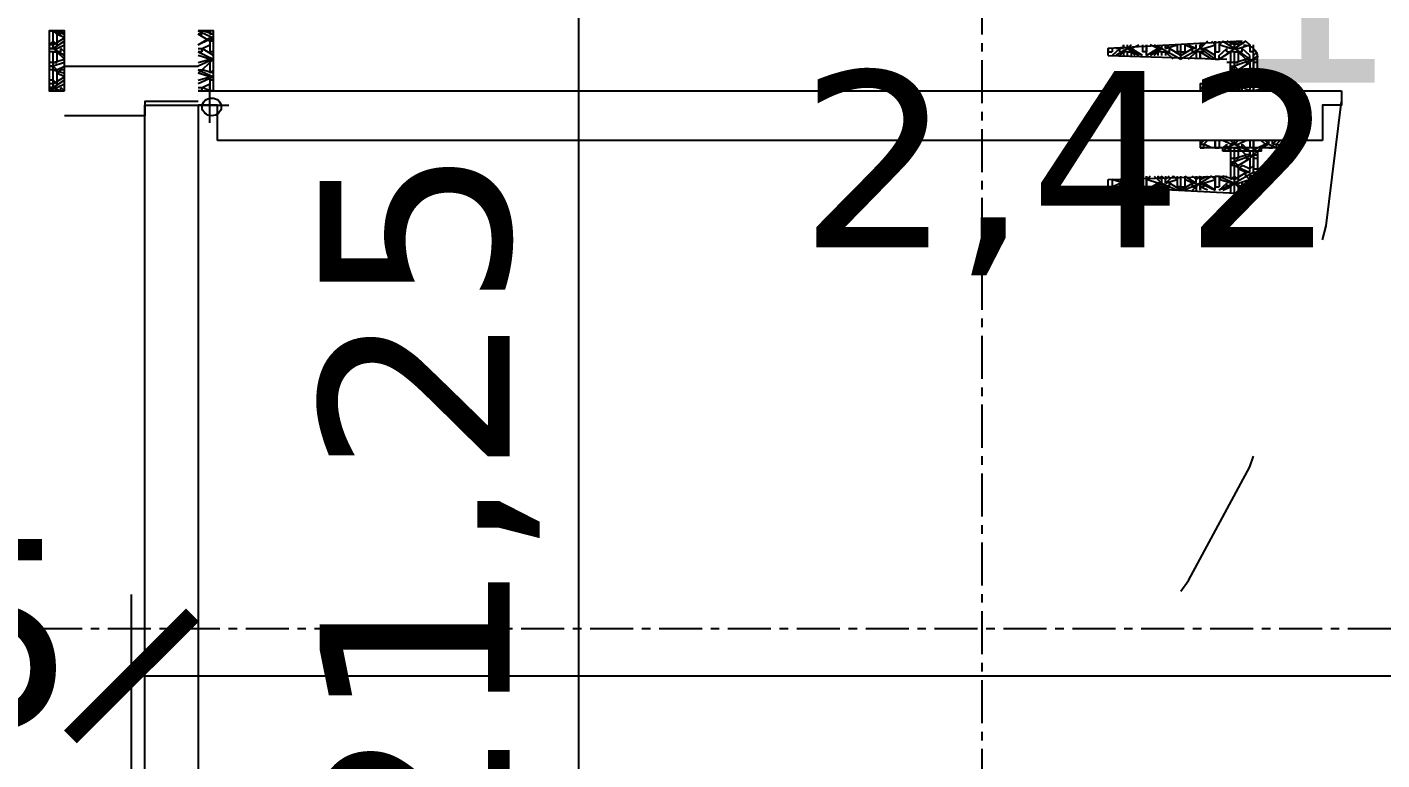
# Model space of a CAD drawing. Header units: centimetres. Extents: x -135 to 4099, y -1176 to 1044.
# Drawn here: x 436.6 to 536.5, y 58.8 to 112.9 of the extents above; entities that cross this region are included whole.
import ezdxf
from ezdxf.enums import TextEntityAlignment as Align

# ---------------------------------------------------------------- set-up
doc = ezdxf.new("R2010")
doc.units = ezdxf.units.CM
doc.linetypes.add('CENTER', pattern=[5.08, 3.175, -0.635, 0.635, -0.635])
for name, color, linetype in [('AKS', 4, 'CENTER'), ('DIS_DUVAR_100', 30, 'Continuous'), ('IC_KAPILAR', 7, 'Continuous'), ('ODA_ADLARI', 7, 'Continuous'), ('OLCULER', 7, 'Continuous'), ('OZEL_PANEL_OLCU_CM', 3, 'Continuous'), ('PENCERE', 10, 'Continuous')]:
    doc.layers.add(name, color=color, linetype=linetype)
doc.styles.add('PORTMAN', font='DejaVuSans.ttf')
doc.styles.get("Standard").update_dxf_attribs({"font": 'DejaVuSans.ttf'})
doc.dimstyles.new('PORTMAN', dxfattribs={"dimtxt": 14, "dimasz": 9, "dimexe": 6, "dimexo": 5, "dimgap": 4, "dimtad": 1, "dimtxsty": 'PORTMAN', "dimblk": 'ARCHTICK', "dimcen": 2.5, "dimazin": 3, "dimtfac": 0.5, "dimtmove": 2, "dimatfit": 3})

# ---------------------------------------------------------------- blocks, each defined once
blk = doc.blocks.new('kaynak-pencere-120180')
at = {"layer": 'PENCERE', "color": 0, "lineweight": 25}
blk.add_text('120/180', height=15.2174, dxfattribs=at).set_placement((53854.702, 6686.342))
blk = doc.blocks.new('BOM_P02_PENCERE_1200x1800')
at = {"layer": 'PENCERE'}
blk.add_blockref('kaynak-pencere-120180', (0, 0), dxfattribs=at)
blk = doc.blocks.new('BOM_D03_1255p0_DIS_P02')
at = {"layer": 'PENCERE', "rotation": 270}
blk.add_blockref('BOM_P02_PENCERE_1200x1800', (-6703.823, 53962.624), dxfattribs=at)
blk = doc.blocks.new('kaynak-dis-kapi')
at = {"color": 133, "linetype": 'Continuous', "lineweight": 25, "true_color": 0x6ec1dd}
for p, q in [((54378.488, 7078.503), (54378.488, 7162.803)), ((54374.541, 7161.393), (54374.541, 7079.913)), ((54373.977, 7158.574), (54374.259, 7158.01)), ((54373.977, 7158.574), (54373.977, 7152.371)), ((54374.541, 7158.574), (54373.977, 7158.574)), ((54378.488, 7158.574), (54378.77, 7158.01)), ((54373.977, 7158.01), (54373.977, 7158.01)), ((54373.977, 7158.01), (54374.259, 7158.01)), ((54373.977, 7157.446), (54373.977, 7157.728)), ((54373.977, 7157.728), (54373.977, 7157.728)), ((54373.977, 7157.446), (54373.977, 7157.446)), ((54374.259, 7157.446), (54373.977, 7156.882)), ((54373.977, 7157.446), (54373.977, 7157.446)), ((54373.977, 7157.446), (54373.977, 7157.446)), ((54374.259, 7158.01), (54374.541, 7158.292)), ((54374.541, 7158.01), (54374.259, 7157.728)), ((54374.259, 7157.728), (54374.259, 7158.01)), ((54374.259, 7157.728), (54374.541, 7157.728)), ((54374.259, 7157.446), (54374.541, 7157.446)), ((54374.259, 7157.446), (54374.259, 7157.164)), ((54374.259, 7157.446), (54374.541, 7157.446)), ((54378.488, 7158.01), (54378.488, 7157.728)), ((54378.488, 7158.01), (54378.77, 7158.01)), ((54378.77, 7157.446), (54378.488, 7157.728)), ((54378.488, 7157.728), (54378.488, 7157.728)), ((54378.77, 7157.446), (54378.488, 7156.882)), ((54378.77, 7157.446), (54378.488, 7157.446)), ((54378.488, 7157.164), (54378.488, 7157.446)), ((54378.488, 7157.446), (54378.488, 7157.446)), ((54378.77, 7158.01), (54379.052, 7158.292)), ((54378.77, 7157.728), (54378.77, 7158.01)), ((54379.052, 7157.728), (54378.77, 7157.728)), ((54378.77, 7157.728), (54379.052, 7157.728)), ((54378.77, 7157.446), (54378.77, 7157.164)), ((54378.77, 7157.446), (54379.052, 7157.446)), ((54371.439, 7156.6), (54371.439, 7156.319)), ((54371.439, 7156.6), (54371.439, 7156.319)), ((54373.695, 7156.6), (54371.439, 7156.6)), ((54372.003, 7156.319), (54371.721, 7156.6)), ((54372.003, 7156.319), (54372.003, 7156.6)), ((54372.285, 7156.319), (54372.285, 7156.6)), ((54373.131, 7156.6), (54373.131, 7156.319)), ((54373.131, 7156.6), (54373.131, 7156.319)), ((54373.413, 7156.319), (54373.413, 7156.6)), ((54373.413, 7156.319), (54373.413, 7156.6)), ((54373.695, 7156.882), (54373.695, 7156.882)), ((54373.695, 7156.319), (54373.977, 7156.6)), ((54373.977, 7157.164), (54373.977, 7157.164)), ((54373.977, 7157.164), (54374.259, 7157.164)), ((54373.977, 7156.6), (54374.259, 7157.164)), ((54374.259, 7157.164), (54374.541, 7156.882)), ((54378.488, 7157.164), (54378.77, 7157.164)), ((54378.488, 7156.319), (54378.77, 7157.164)), ((54378.77, 7157.164), (54379.052, 7156.882)), ((54379.334, 7156.882), (54379.052, 7156.882)), ((54379.052, 7156.882), (54379.052, 7156.319)), ((54379.334, 7156.6), (54379.052, 7156.319)), ((54379.334, 7156.882), (54379.334, 7154.063)), ((54379.616, 7156.319), (54379.334, 7156.6)), ((54379.334, 7156.6), (54381.307, 7156.6)), ((54379.616, 7156.319), (54379.616, 7156.6)), ((54379.898, 7156.319), (54379.898, 7156.6)), ((54380.743, 7156.6), (54380.743, 7156.319)), ((54380.743, 7156.6), (54380.743, 7156.319)), ((54381.025, 7156.319), (54381.025, 7156.6)), ((54381.025, 7156.319), (54381.025, 7156.6)), ((54381.307, 7156.319), (54381.589, 7156.6)), ((54370.312, 7155.755), (54370.875, 7155.191)), ((54370.312, 7155.473), (54370.875, 7145.605)), ((54370.594, 7156.319), (54371.721, 7156.319)), ((54370.594, 7156.037), (54370.594, 7156.037)), ((54370.594, 7156.037), (54371.157, 7155.473)), ((54370.875, 7156.319), (54370.875, 7156.319)), ((54370.875, 7156.319), (54370.875, 7156.037)), ((54371.721, 7156.037), (54370.875, 7156.037)), ((54370.875, 7155.473), (54370.875, 7155.191)), ((54370.875, 7155.473), (54371.157, 7155.473)), ((54371.721, 7156.319), (54371.157, 7156.319)), ((54371.157, 7155.191), (54371.439, 7156.037)), ((54371.721, 7155.755), (54371.439, 7156.037)), ((54371.439, 7154.909), (54372.003, 7155.755)), ((54371.721, 7156.319), (54371.721, 7156.319)), ((54371.721, 7156.319), (54371.721, 7156.037)), ((54371.721, 7155.755), (54372.003, 7155.755)), ((54372.003, 7156.319), (54372.285, 7156.319)), ((54372.567, 7154.909), (54372.003, 7156.037)), ((54372.003, 7156.037), (54372.003, 7155.755)), ((54372.003, 7156.037), (54372.285, 7156.037)), ((54372.003, 7155.755), (54372.285, 7155.191)), ((54372.567, 7156.319), (54372.285, 7156.319)), ((54372.567, 7156.319), (54372.285, 7156.037)), ((54373.131, 7156.319), (54372.285, 7156.319)), ((54373.131, 7156.037), (54372.285, 7156.037)), ((54372.285, 7156.037), (54372.567, 7155.473)), ((54372.567, 7155.473), (54372.285, 7155.191)), ((54372.567, 7155.191), (54373.131, 7156.037)), ((54372.567, 7155.473), (54372.567, 7155.473)), ((54373.413, 7156.319), (54373.131, 7156.319)), ((54373.413, 7156.319), (54373.131, 7156.037)), ((54373.131, 7155.755), (54373.131, 7156.037)), ((54373.131, 7155.755), (54373.413, 7155.755)), ((54373.131, 7154.909), (54373.413, 7155.755)), ((54373.413, 7156.319), (54373.695, 7156.319)), ((54373.695, 7156.037), (54373.413, 7156.037)), ((54373.413, 7156.037), (54373.413, 7155.755)), ((54373.413, 7156.037), (54373.695, 7156.037)), ((54373.413, 7155.755), (54373.695, 7155.473)), ((54373.695, 7156.319), (54373.977, 7156.319)), ((54373.695, 7156.319), (54373.695, 7156.319)), ((54373.977, 7155.473), (54373.695, 7156.037)), ((54373.695, 7156.037), (54373.695, 7156.037)), ((54373.695, 7155.473), (54373.977, 7155.191)), ((54373.977, 7156.319), (54374.541, 7156.319)), ((54373.977, 7156.319), (54373.977, 7156.319)), ((54373.977, 7156.319), (54373.977, 7156.037)), ((54373.977, 7156.319), (54373.977, 7156.319)), ((54374.541, 7156.319), (54373.977, 7156.319)), ((54373.977, 7156.037), (54373.977, 7156.037)), ((54373.977, 7156.037), (54373.977, 7156.037)), ((54374.541, 7156.037), (54373.977, 7156.037)), ((54373.977, 7155.473), (54373.977, 7155.191)), ((54373.977, 7155.473), (54374.259, 7155.473)), ((54374.259, 7155.191), (54374.541, 7155.755)), ((54378.488, 7156.319), (54379.052, 7156.319)), ((54378.488, 7156.319), (54378.488, 7156.319)), ((54378.488, 7156.319), (54378.488, 7156.037)), ((54379.052, 7156.319), (54378.488, 7156.319)), ((54379.052, 7156.037), (54378.488, 7156.037)), ((54378.488, 7156.037), (54378.77, 7155.473)), ((54378.488, 7155.473), (54378.488, 7155.191)), ((54378.488, 7155.473), (54378.77, 7155.473)), ((54379.052, 7156.319), (54379.334, 7156.319)), ((54379.334, 7156.319), (54379.052, 7156.319)), ((54379.334, 7156.037), (54379.052, 7156.037)), ((54379.334, 7156.319), (54379.334, 7156.319)), ((54379.334, 7156.319), (54379.334, 7156.319)), ((54379.334, 7156.319), (54379.334, 7156.037)), ((54379.334, 7156.319), (54379.334, 7156.319)), ((54379.334, 7156.037), (54379.334, 7156.037)), ((54379.334, 7155.755), (54379.616, 7155.755)), ((54379.334, 7155.191), (54379.616, 7155.755)), ((54379.616, 7156.319), (54379.898, 7156.319)), ((54380.179, 7154.909), (54379.616, 7156.037)), ((54379.616, 7156.037), (54379.616, 7155.755)), ((54379.616, 7156.037), (54379.898, 7156.037)), ((54379.616, 7155.755), (54379.898, 7155.191)), ((54380.179, 7156.319), (54379.898, 7156.319)), ((54380.179, 7156.319), (54379.898, 7156.037)), ((54380.743, 7156.319), (54379.898, 7156.319)), ((54380.743, 7156.037), (54379.898, 7156.037)), ((54379.898, 7156.037), (54380.179, 7155.473)), ((54380.179, 7155.473), (54379.898, 7155.191)), ((54380.179, 7155.191), (54380.743, 7156.037)), ((54380.179, 7155.473), (54380.179, 7155.473)), ((54381.025, 7156.319), (54380.743, 7156.319)), ((54381.025, 7156.319), (54380.743, 7156.037)), ((54380.743, 7155.755), (54380.743, 7156.037)), ((54380.743, 7155.755), (54381.025, 7155.755)), ((54380.743, 7154.909), (54381.025, 7155.755)), ((54381.025, 7156.319), (54381.307, 7156.319)), ((54381.025, 7156.037), (54381.025, 7155.755)), ((54381.025, 7156.037), (54381.307, 7156.037)), ((54381.025, 7155.755), (54381.589, 7155.191)), ((54381.307, 7156.037), (54381.871, 7155.473)), ((54381.589, 7156.319), (54381.589, 7156.319)), ((54381.589, 7156.319), (54381.589, 7156.037)), ((54381.589, 7156.319), (54381.589, 7156.319)), ((54382.153, 7156.037), (54381.589, 7156.037)), ((54381.589, 7155.473), (54381.589, 7155.191)), ((54381.589, 7155.473), (54381.871, 7155.473)), ((54381.871, 7155.191), (54382.153, 7156.037)), ((54382.435, 7155.755), (54382.153, 7156.037)), ((54382.153, 7154.909), (54382.435, 7155.473)), ((54382.435, 7155.755), (54382.435, 7155.755)), ((54370.875, 7155.191), (54370.312, 7155.191)), ((54370.875, 7154.627), (54370.312, 7154.627)), ((54370.594, 7154.063), (54370.875, 7154.627)), ((54371.157, 7154.909), (54370.875, 7155.191)), ((54371.157, 7154.909), (54370.875, 7154.627)), ((54370.875, 7154.345), (54370.875, 7154.627)), ((54371.157, 7154.909), (54371.157, 7155.191)), ((54371.157, 7154.909), (54371.439, 7154.909)), ((54371.157, 7154.909), (54371.157, 7154.627)), ((54371.157, 7154.909), (54371.439, 7154.909)), ((54371.157, 7154.627), (54371.439, 7153.781)), ((54371.721, 7154.909), (54371.439, 7155.191)), ((54372.567, 7155.191), (54371.439, 7155.191)), ((54371.721, 7154.909), (54371.439, 7154.627)), ((54371.439, 7154.909), (54371.721, 7154.063)), ((54372.567, 7154.627), (54371.439, 7154.627)), ((54373.695, 7154.627), (54372.003, 7154.627)), ((54372.567, 7154.627), (54372.285, 7154.627)), ((54372.285, 7154.627), (54372.285, 7154.627)), ((54372.567, 7154.909), (54372.567, 7155.191)), ((54372.849, 7154.909), (54372.567, 7155.191)), ((54372.567, 7154.909), (54372.567, 7154.627)), ((54372.567, 7154.909), (54372.567, 7154.627)), ((54372.849, 7154.909), (54372.567, 7154.627)), ((54372.567, 7154.627), (54372.567, 7154.627)), ((54372.849, 7154.627), (54372.849, 7154.909)), ((54372.849, 7154.909), (54373.131, 7154.909)), ((54372.849, 7154.909), (54373.131, 7154.909)), ((54373.131, 7154.909), (54373.131, 7155.191)), ((54373.695, 7155.191), (54373.131, 7155.191)), ((54373.131, 7154.909), (54373.131, 7154.627)), ((54373.131, 7154.909), (54373.131, 7154.627)), ((54373.695, 7154.627), (54373.131, 7154.627)), ((54373.977, 7155.191), (54373.695, 7155.191)), ((54373.695, 7154.909), (54373.977, 7154.909)), ((54373.977, 7154.627), (54373.695, 7154.627)), ((54373.695, 7154.345), (54373.977, 7154.627)), ((54373.977, 7154.909), (54373.977, 7155.191)), ((54373.977, 7155.191), (54373.977, 7155.191)), ((54373.977, 7155.191), (54373.977, 7155.191)), ((54373.977, 7154.909), (54373.977, 7154.909)), ((54373.977, 7154.909), (54373.977, 7154.627)), ((54373.977, 7154.345), (54373.977, 7154.627)), ((54373.977, 7154.627), (54373.977, 7154.627)), ((54373.977, 7154.627), (54373.977, 7154.627)), ((54374.259, 7154.909), (54374.259, 7155.191)), ((54374.259, 7154.909), (54374.541, 7154.909)), ((54374.259, 7154.909), (54374.541, 7154.909)), ((54374.259, 7154.909), (54374.259, 7154.627)), ((54374.259, 7154.909), (54374.541, 7154.909)), ((54374.259, 7154.627), (54374.541, 7154.063)), ((54378.77, 7154.909), (54378.488, 7155.191)), ((54378.488, 7155.191), (54378.488, 7155.191)), ((54378.77, 7154.909), (54378.488, 7154.627)), ((54378.488, 7154.345), (54378.488, 7154.627)), ((54378.488, 7154.627), (54378.488, 7154.627)), ((54378.77, 7154.909), (54378.77, 7155.191)), ((54378.77, 7154.909), (54379.052, 7154.909)), ((54378.77, 7154.909), (54378.77, 7154.627)), ((54378.77, 7154.909), (54379.052, 7154.909)), ((54378.77, 7154.627), (54379.052, 7154.345)), ((54379.334, 7154.909), (54379.052, 7155.191)), ((54379.334, 7155.191), (54379.052, 7155.191)), ((54379.052, 7154.909), (54379.334, 7155.191)), ((54379.052, 7154.909), (54379.334, 7154.909)), ((54379.052, 7154.909), (54379.052, 7154.909)), ((54379.052, 7154.909), (54379.052, 7154.909)), ((54379.052, 7154.909), (54379.334, 7154.627)), ((54379.334, 7154.627), (54379.052, 7154.627)), ((54379.334, 7154.627), (54379.052, 7154.627)), ((54380.179, 7155.191), (54379.334, 7155.191)), ((54379.334, 7154.909), (54379.334, 7154.627)), ((54380.179, 7154.627), (54379.334, 7154.627)), ((54379.334, 7154.627), (54380.743, 7154.627)), ((54380.179, 7154.627), (54379.898, 7154.627)), ((54379.898, 7154.627), (54379.898, 7154.627)), ((54380.179, 7154.909), (54380.179, 7155.191)), ((54380.461, 7154.909), (54380.179, 7155.191)), ((54380.179, 7154.909), (54380.179, 7154.627)), ((54380.179, 7154.909), (54380.179, 7154.627)), ((54380.461, 7154.909), (54380.179, 7154.627)), ((54380.179, 7154.627), (54380.179, 7154.627)), ((54380.461, 7154.627), (54380.461, 7154.909)), ((54380.461, 7154.909), (54380.743, 7154.909)), ((54380.461, 7154.909), (54380.743, 7154.909)), ((54380.743, 7154.909), (54380.743, 7155.191)), ((54381.589, 7155.191), (54380.743, 7155.191)), ((54380.743, 7154.909), (54380.743, 7154.627)), ((54380.743, 7154.909), (54380.743, 7154.345)), ((54381.589, 7154.627), (54380.743, 7154.627)), ((54381.025, 7153.781), (54381.589, 7154.627)), ((54381.589, 7154.909), (54381.589, 7155.191)), ((54381.589, 7154.909), (54381.589, 7154.627)), ((54381.589, 7154.345), (54381.589, 7154.627)), ((54381.871, 7154.909), (54381.871, 7155.191)), ((54381.871, 7154.909), (54382.435, 7154.909)), ((54381.871, 7154.909), (54382.153, 7154.909)), ((54381.871, 7154.909), (54381.871, 7154.627)), ((54381.871, 7154.909), (54382.153, 7154.909)), ((54381.871, 7154.627), (54382.153, 7153.781)), ((54382.435, 7154.909), (54382.153, 7155.191)), ((54382.435, 7155.191), (54382.153, 7155.191)), ((54382.435, 7154.909), (54382.153, 7154.627)), ((54382.153, 7154.909), (54382.435, 7154.345)), ((54382.435, 7154.627), (54382.153, 7154.627)), ((54370.594, 7153.781), (54371.157, 7154.345)), ((54370.594, 7153.781), (54370.594, 7153.781)), ((54371.157, 7152.371), (54370.594, 7153.499)), ((54370.594, 7153.499), (54371.721, 7153.499)), ((54370.594, 7153.499), (54370.594, 7153.499)), ((54370.594, 7153.499), (54371.157, 7152.653)), ((54370.875, 7154.345), (54371.157, 7154.345)), ((54370.875, 7153.499), (54370.875, 7153.781)), ((54371.721, 7153.781), (54370.875, 7153.781)), ((54370.875, 7153.499), (54370.875, 7153.499)), ((54371.721, 7153.499), (54370.875, 7153.499)), ((54371.157, 7152.653), (54371.439, 7153.499)), ((54371.439, 7145.605), (54371.721, 7154.345)), ((54371.721, 7154.063), (54371.439, 7153.781)), ((54371.721, 7153.217), (54371.439, 7153.499)), ((54371.721, 7154.063), (54371.721, 7154.063)), ((54371.721, 7153.499), (54371.721, 7153.781)), ((54371.721, 7153.499), (54371.721, 7153.499)), ((54372.003, 7154.345), (54372.003, 7154.345)), ((54373.977, 7154.345), (54373.695, 7154.063)), ((54373.695, 7154.063), (54373.977, 7154.063)), ((54373.695, 7154.063), (54373.695, 7154.063)), ((54373.977, 7154.345), (54374.259, 7154.345)), ((54373.977, 7154.063), (54374.259, 7154.345)), ((54373.977, 7153.499), (54373.977, 7153.781)), ((54374.541, 7153.781), (54373.977, 7153.781)), ((54373.977, 7153.499), (54374.541, 7153.499)), ((54373.977, 7153.499), (54373.977, 7153.499)), ((54374.541, 7153.499), (54373.977, 7153.499)), ((54378.488, 7154.345), (54378.77, 7154.345)), ((54378.488, 7153.781), (54378.77, 7154.345)), ((54378.488, 7153.499), (54378.488, 7153.781)), ((54379.052, 7153.781), (54378.488, 7153.781)), ((54378.488, 7153.499), (54379.052, 7153.499)), ((54378.488, 7153.499), (54378.488, 7153.499)), ((54379.052, 7153.499), (54378.488, 7153.499)), ((54379.052, 7154.345), (54379.052, 7154.063)), ((54380.743, 7154.345), (54380.743, 7154.345)), ((54381.307, 7145.605), (54381.025, 7154.345)), ((54381.025, 7154.063), (54381.025, 7154.063)), ((54381.025, 7154.063), (54381.025, 7154.063)), ((54381.025, 7153.781), (54381.025, 7153.781)), ((54381.025, 7153.781), (54381.307, 7153.781)), ((54381.025, 7153.499), (54382.435, 7153.499)), ((54381.025, 7153.499), (54381.025, 7153.499)), ((54381.025, 7153.499), (54381.025, 7153.217)), ((54381.025, 7153.499), (54381.307, 7153.499)), ((54381.307, 7153.781), (54381.871, 7154.345)), ((54381.307, 7153.499), (54381.871, 7152.653)), ((54381.589, 7154.345), (54381.871, 7154.345)), ((54381.589, 7153.499), (54381.589, 7153.781)), ((54382.435, 7153.781), (54381.589, 7153.781)), ((54381.589, 7153.499), (54381.589, 7153.499)), ((54382.435, 7153.499), (54381.589, 7153.499)), ((54381.871, 7152.653), (54382.153, 7153.499)), ((54382.435, 7154.063), (54382.153, 7153.781)), ((54382.435, 7153.217), (54382.153, 7153.499)), ((54382.435, 7154.063), (54382.435, 7154.063)), ((54370.594, 7152.935), (54370.875, 7152.371)), ((54370.875, 7152.653), (54370.875, 7152.371)), ((54370.875, 7152.653), (54371.157, 7152.653)), ((54371.157, 7152.371), (54371.157, 7152.653)), ((54371.439, 7152.371), (54371.721, 7152.935)), ((54371.721, 7153.217), (54371.721, 7153.217)), ((54373.977, 7153.217), (54374.259, 7152.653)), ((54373.977, 7152.371), (54373.977, 7152.653)), ((54373.977, 7152.653), (54373.977, 7152.653)), ((54373.977, 7152.653), (54374.259, 7152.653)), ((54374.259, 7152.653), (54374.541, 7152.935)), ((54374.541, 7152.653), (54374.259, 7152.371)), ((54374.259, 7152.371), (54374.259, 7152.653)), ((54378.488, 7153.217), (54378.77, 7152.653)), ((54378.77, 7152.371), (54378.488, 7152.935)), ((54378.488, 7152.653), (54378.488, 7152.371)), ((54378.488, 7152.653), (54378.77, 7152.653)), ((54378.77, 7152.653), (54379.052, 7152.935)), ((54378.77, 7152.371), (54378.77, 7152.653)), ((54381.025, 7153.217), (54381.025, 7153.217)), ((54381.025, 7153.217), (54381.025, 7153.217)), ((54381.025, 7153.217), (54381.589, 7152.371)), ((54381.589, 7152.653), (54381.589, 7152.371)), ((54381.589, 7152.653), (54381.871, 7152.653)), ((54381.871, 7152.371), (54381.871, 7152.653)), ((54382.153, 7152.371), (54382.153, 7152.653)), ((54370.875, 7152.371), (54370.594, 7152.371)), ((54370.875, 7152.089), (54370.594, 7152.089)), ((54370.594, 7151.807), (54370.875, 7152.089)), ((54370.594, 7150.962), (54371.157, 7151.807)), ((54371.157, 7152.371), (54370.875, 7152.371)), ((54371.157, 7152.371), (54370.875, 7152.089)), ((54370.875, 7151.807), (54370.875, 7152.089)), ((54370.875, 7151.807), (54371.157, 7151.807)), ((54371.157, 7152.371), (54371.439, 7152.371)), ((54371.721, 7151.244), (54371.157, 7152.089)), ((54371.157, 7152.089), (54371.157, 7151.807)), ((54371.157, 7152.089), (54371.439, 7152.089)), ((54371.157, 7151.807), (54371.439, 7151.244)), ((54371.721, 7152.371), (54371.439, 7152.371)), ((54371.721, 7152.371), (54371.439, 7152.089)), ((54371.721, 7152.371), (54371.439, 7152.371)), ((54371.721, 7152.089), (54371.439, 7152.089)), ((54371.439, 7152.089), (54371.721, 7151.807)), ((54374.541, 7152.371), (54373.977, 7152.371)), ((54381.025, 7152.371), (54381.589, 7152.371)), ((54381.589, 7152.371), (54381.025, 7152.371)), ((54381.589, 7152.089), (54381.025, 7152.089)), ((54381.025, 7151.526), (54381.589, 7152.089)), ((54381.307, 7150.962), (54381.871, 7151.807)), ((54381.589, 7152.371), (54381.589, 7152.371)), ((54381.589, 7152.371), (54381.589, 7152.089)), ((54381.589, 7151.807), (54381.589, 7152.089)), ((54381.589, 7151.807), (54381.871, 7151.807)), ((54381.871, 7152.371), (54382.153, 7152.371)), ((54381.871, 7152.371), (54382.153, 7152.371)), ((54382.153, 7151.526), (54381.871, 7152.089)), ((54381.871, 7152.089), (54381.871, 7151.807)), ((54381.871, 7152.089), (54382.153, 7152.089)), ((54381.871, 7151.807), (54382.153, 7151.244)), ((54382.153, 7152.371), (54382.153, 7152.371)), ((54382.153, 7152.371), (54382.153, 7152.371)), ((54382.153, 7152.089), (54382.153, 7152.089)), ((54382.153, 7152.089), (54382.153, 7152.089)), ((54382.153, 7152.089), (54382.153, 7152.089)), ((54370.594, 7150.962), (54371.721, 7150.962)), ((54370.594, 7150.962), (54370.594, 7150.962)), ((54370.594, 7150.962), (54370.594, 7150.962)), ((54370.594, 7150.962), (54371.157, 7150.116)), ((54370.875, 7150.962), (54370.875, 7151.244)), ((54371.721, 7151.244), (54370.875, 7151.244)), ((54370.875, 7150.962), (54370.875, 7150.68)), ((54371.721, 7150.68), (54370.875, 7150.68)), ((54371.157, 7149.834), (54371.439, 7150.68)), ((54371.721, 7150.398), (54371.157, 7149.834)), ((54371.721, 7151.244), (54371.439, 7151.244)), ((54371.721, 7150.398), (54371.439, 7150.68)), ((54371.721, 7151.244), (54371.721, 7151.244)), ((54371.721, 7151.244), (54371.721, 7151.244)), ((54371.721, 7150.68), (54371.721, 7150.68)), ((54381.025, 7150.962), (54382.153, 7150.962)), ((54381.025, 7150.962), (54381.025, 7150.962)), ((54381.025, 7150.962), (54381.307, 7150.962)), ((54381.025, 7150.962), (54381.025, 7150.962)), ((54381.025, 7150.962), (54381.307, 7150.962)), ((54381.025, 7150.398), (54381.589, 7149.834)), ((54381.307, 7150.962), (54381.871, 7150.116)), ((54381.589, 7150.962), (54381.589, 7151.244)), ((54382.153, 7151.244), (54381.589, 7151.244)), ((54381.589, 7150.962), (54381.589, 7150.68)), ((54382.153, 7150.68), (54381.589, 7150.68)), ((54381.871, 7149.834), (54382.153, 7150.68)), ((54370.594, 7150.116), (54370.875, 7149.834)), ((54370.875, 7149.834), (54370.594, 7149.834)), ((54371.157, 7149.552), (54370.594, 7148.706)), ((54370.875, 7150.116), (54370.875, 7149.834)), ((54370.875, 7150.116), (54371.157, 7150.116)), ((54371.157, 7149.552), (54370.875, 7149.834)), ((54371.157, 7149.552), (54370.875, 7149.27)), ((54371.157, 7149.834), (54371.157, 7149.834)), ((54371.157, 7149.834), (54371.439, 7149.834)), ((54371.157, 7149.552), (54371.157, 7149.27)), ((54371.157, 7149.552), (54371.439, 7149.552)), ((54371.439, 7149.834), (54371.721, 7150.116)), ((54371.721, 7149.552), (54371.439, 7149.834)), ((54371.721, 7149.834), (54371.439, 7149.834)), ((54371.721, 7149.552), (54371.439, 7149.27)), ((54371.439, 7149.552), (54371.721, 7149.27)), ((54381.589, 7149.834), (54381.307, 7149.834)), ((54381.307, 7149.552), (54381.589, 7149.552)), ((54381.871, 7149.552), (54381.307, 7148.706)), ((54381.589, 7150.116), (54381.589, 7149.834)), ((54381.589, 7150.116), (54381.871, 7150.116)), ((54381.589, 7149.552), (54381.589, 7149.834)), ((54381.589, 7149.552), (54381.589, 7149.27)), ((54382.153, 7150.116), (54381.871, 7149.834)), ((54381.871, 7149.834), (54381.871, 7149.834)), ((54381.871, 7149.834), (54382.153, 7149.834)), ((54381.871, 7149.552), (54382.153, 7149.552)), ((54381.871, 7149.552), (54381.871, 7149.27)), ((54381.871, 7149.552), (54382.153, 7149.552)), ((54370.875, 7149.27), (54370.594, 7149.27)), ((54370.594, 7149.27), (54370.875, 7149.27)), ((54370.594, 7148.424), (54371.157, 7149.27)), ((54370.875, 7149.27), (54370.875, 7149.27)), ((54370.875, 7149.27), (54371.157, 7149.27)), ((54370.875, 7148.424), (54371.721, 7148.424)), ((54370.875, 7148.424), (54370.875, 7148.424)), ((54370.875, 7148.424), (54370.875, 7148.142)), ((54371.721, 7148.424), (54370.875, 7148.424)), ((54371.157, 7149.27), (54371.439, 7148.424)), ((54371.721, 7149.27), (54371.439, 7149.27)), ((54371.721, 7148.706), (54371.439, 7148.424)), ((54381.589, 7149.27), (54381.307, 7149.27)), ((54381.307, 7148.988), (54381.589, 7149.27)), ((54381.307, 7148.424), (54381.871, 7149.27)), ((54381.307, 7148.424), (54382.153, 7148.424)), ((54381.307, 7148.424), (54381.307, 7148.424)), ((54381.589, 7149.27), (54381.589, 7149.27)), ((54381.589, 7149.27), (54381.871, 7149.27)), ((54381.589, 7148.424), (54381.589, 7148.424)), ((54381.589, 7148.424), (54381.589, 7148.142)), ((54382.153, 7148.424), (54381.589, 7148.424)), ((54381.871, 7149.27), (54382.153, 7148.706)), ((54371.439, 7148.142), (54370.875, 7148.142)), ((54370.875, 7148.142), (54371.157, 7147.296)), ((54371.157, 7147.014), (54370.875, 7147.578)), ((54371.157, 7147.296), (54371.439, 7148.142)), ((54371.439, 7148.142), (54371.439, 7148.142)), ((54381.307, 7148.142), (54381.307, 7148.142)), ((54381.307, 7148.142), (54381.871, 7147.296)), ((54381.871, 7147.014), (54381.307, 7147.86)), ((54381.307, 7147.578), (54381.589, 7147.296)), ((54382.153, 7148.142), (54381.589, 7148.142)), ((54381.871, 7147.296), (54382.153, 7147.86)), ((54371.157, 7147.014), (54370.875, 7147.296)), ((54370.875, 7147.296), (54370.875, 7147.296)), ((54370.875, 7147.296), (54371.157, 7147.296)), ((54370.875, 7147.296), (54370.875, 7147.296)), ((54370.875, 7147.296), (54370.875, 7147.296)), ((54371.157, 7147.014), (54370.875, 7146.733)), ((54370.875, 7146.733), (54370.875, 7146.733)), ((54370.875, 7145.887), (54371.157, 7146.451)), ((54371.157, 7147.014), (54371.157, 7147.296)), ((54371.157, 7147.014), (54371.439, 7147.014)), ((54371.439, 7146.451), (54371.157, 7146.733)), ((54371.157, 7146.733), (54371.157, 7146.733)), ((54371.157, 7146.733), (54371.439, 7146.733)), ((54371.157, 7146.733), (54371.439, 7145.887)), ((54371.439, 7147.014), (54371.439, 7147.296)), ((54371.439, 7146.733), (54371.439, 7146.733)), ((54381.589, 7147.296), (54381.307, 7147.296)), ((54381.307, 7147.014), (54381.589, 7147.014)), ((54381.589, 7146.733), (54381.307, 7146.733)), ((54381.307, 7146.451), (54381.589, 7146.733)), ((54381.307, 7145.887), (54381.871, 7146.451)), ((54381.589, 7147.014), (54381.589, 7147.296)), ((54381.589, 7147.296), (54381.589, 7147.296)), ((54381.589, 7147.296), (54381.871, 7147.296)), ((54381.589, 7147.014), (54381.589, 7146.733)), ((54381.589, 7146.451), (54381.589, 7146.733)), ((54381.589, 7146.451), (54381.871, 7146.451)), ((54381.871, 7147.014), (54381.871, 7147.296)), ((54381.871, 7147.014), (54382.153, 7147.014)), ((54381.871, 7147.014), (54382.153, 7147.014)), ((54382.153, 7146.733), (54381.871, 7146.733)), ((54381.871, 7146.733), (54381.871, 7146.733)), ((54381.871, 7146.733), (54382.153, 7146.733)), ((54381.871, 7146.733), (54381.871, 7146.169)), ((54370.875, 7145.605), (54370.875, 7145.887)), ((54371.439, 7145.887), (54370.875, 7145.887)), ((54370.875, 7145.605), (54371.439, 7145.605)), ((54370.875, 7145.605), (54370.875, 7145.605)), ((54371.157, 7145.605), (54371.157, 7145.605)), ((54371.157, 7145.605), (54371.157, 7145.605)), ((54371.157, 7145.605), (54371.157, 7145.605)), ((54381.307, 7145.887), (54381.307, 7145.887)), ((54381.307, 7145.605), (54381.871, 7145.605)), ((54381.589, 7145.605), (54381.589, 7145.887)), ((54381.871, 7145.887), (54381.589, 7145.887)), ((54381.589, 7145.605), (54381.589, 7145.605)), ((54381.589, 7145.605), (54381.589, 7145.605)), ((54381.871, 7145.605), (54381.871, 7145.605)), ((54377.36, 7078.221), (54377.36, 7080.759)), ((54378.488, 7079.631), (54378.488, 7079.349)), ((54379.616, 7079.631), (54379.052, 7078.503)), ((54379.334, 7079.631), (54379.334, 7079.349)), ((54380.179, 7078.503), (54379.616, 7079.631)), ((54379.616, 7079.631), (54379.616, 7079.349)), ((54379.616, 7079.631), (54379.898, 7079.631)), ((54380.179, 7079.631), (54379.898, 7079.349)), ((54379.898, 7079.631), (54380.179, 7078.785)), ((54381.025, 7079.631), (54380.461, 7078.503)), ((54381.025, 7079.631), (54380.743, 7079.349)), ((54381.589, 7078.503), (54381.025, 7079.631)), ((54381.025, 7079.631), (54381.025, 7079.349)), ((54381.025, 7079.631), (54381.307, 7079.631)), ((54381.307, 7079.631), (54381.871, 7078.785)), ((54381.589, 7079.631), (54381.589, 7079.349)), ((54382.717, 7079.631), (54382.153, 7078.503)), ((54382.435, 7079.631), (54382.435, 7079.349)), ((54382.717, 7079.631), (54382.435, 7079.349)), ((54383.281, 7078.503), (54382.717, 7079.631)), ((54382.717, 7079.631), (54382.999, 7079.631)), ((54382.999, 7079.631), (54382.999, 7079.349)), ((54382.999, 7079.631), (54383.281, 7078.785)), ((54377.36, 7078.503), (54293.342, 7078.503)), ((54375.95, 7079.349), (54379.052, 7079.349)), ((54377.36, 7074.556), (54377.36, 7078.503)), ((54379.334, 7079.349), (54378.488, 7079.349)), ((54378.488, 7079.349), (54378.77, 7078.785)), ((54378.488, 7078.503), (54378.488, 7079.067)), ((54378.488, 7078.785), (54378.488, 7078.503)), ((54378.488, 7078.785), (54378.77, 7078.785)), ((54378.77, 7078.785), (54379.052, 7079.349)), ((54378.77, 7078.503), (54378.77, 7078.785)), ((54379.334, 7079.349), (54379.052, 7079.349)), ((54379.334, 7079.349), (54379.616, 7079.349)), ((54379.334, 7078.503), (54379.616, 7079.349)), ((54379.616, 7079.349), (54379.898, 7078.503)), ((54380.743, 7079.349), (54379.898, 7079.349)), ((54380.179, 7078.785), (54379.898, 7078.503)), ((54380.179, 7078.785), (54380.743, 7079.349)), ((54380.179, 7078.503), (54380.179, 7078.785)), ((54380.179, 7078.785), (54380.179, 7078.785)), ((54380.461, 7068.635), (54380.461, 7078.503)), ((54380.743, 7079.349), (54380.743, 7079.349)), ((54380.743, 7079.349), (54381.025, 7079.349)), ((54380.743, 7078.503), (54381.025, 7079.349)), ((54381.025, 7079.349), (54381.307, 7078.503)), ((54382.435, 7079.349), (54381.589, 7079.349)), ((54381.589, 7078.785), (54381.589, 7078.503)), ((54381.589, 7078.785), (54381.871, 7078.785)), ((54381.871, 7078.785), (54382.153, 7079.349)), ((54381.871, 7078.503), (54381.871, 7078.785)), ((54382.435, 7079.349), (54382.153, 7079.349)), ((54382.153, 7078.503), (54382.717, 7079.349)), ((54382.435, 7079.349), (54382.717, 7079.349)), ((54382.435, 7079.349), (54382.999, 7078.503)), ((54383.281, 7079.349), (54382.999, 7079.349)), ((54382.999, 7078.785), (54382.999, 7078.503)), ((54382.999, 7078.785), (54383.281, 7078.785)), ((54383.281, 7078.503), (54383.281, 7078.785)), ((54383.281, 7078.785), (54383.281, 7078.785)), ((54293.342, 7074.556), (54377.36, 7074.556)), ((54376.514, 7074.556), (54376.514, 7068.635)), ((54378.488, 7068.635), (54378.77, 7068.353)), ((54378.77, 7068.071), (54379.052, 7068.635)), ((54379.052, 7067.789), (54379.616, 7068.635)), ((54379.616, 7068.635), (54379.898, 7068.071)), ((54380.179, 7067.789), (54379.898, 7068.635)), ((54380.179, 7068.071), (54380.461, 7068.635)), ((54380.179, 7068.635), (54380.179, 7068.353)), ((54380.743, 7068.635), (54380.461, 7067.789)), ((54380.743, 7067.789), (54381.025, 7068.635)), ((54381.025, 7068.635), (54381.589, 7068.071)), ((54381.589, 7068.635), (54381.871, 7068.353)), ((54381.871, 7068.071), (54382.153, 7068.635)), ((54382.153, 7067.789), (54382.717, 7068.635)), ((54382.717, 7068.635), (54382.999, 7068.071)), ((54383.281, 7067.789), (54382.999, 7068.635)), ((54382.999, 7068.635), (54383.281, 7068.353)), ((54378.488, 7068.353), (54378.488, 7068.071)), ((54378.488, 7068.353), (54378.77, 7068.353)), ((54378.77, 7067.789), (54378.488, 7068.071)), ((54378.488, 7068.071), (54378.488, 7068.071)), ((54378.488, 7068.071), (54378.488, 7068.071)), ((54378.77, 7067.789), (54378.488, 7067.507)), ((54378.77, 7067.789), (54378.77, 7068.071)), ((54378.77, 7067.789), (54379.052, 7067.789)), ((54378.77, 7067.789), (54378.77, 7067.507)), ((54378.77, 7067.789), (54379.052, 7067.789)), ((54379.334, 7067.789), (54379.052, 7068.071)), ((54380.179, 7068.071), (54379.052, 7068.071)), ((54379.052, 7067.789), (54379.052, 7067.507)), ((54379.334, 7067.789), (54379.334, 7067.507)), ((54380.179, 7068.353), (54379.898, 7068.071)), ((54380.179, 7068.353), (54380.179, 7068.353)), ((54380.179, 7067.789), (54380.179, 7068.071)), ((54380.461, 7067.789), (54380.179, 7068.071)), ((54380.179, 7067.789), (54380.179, 7067.507)), ((54380.179, 7067.789), (54380.179, 7067.507)), ((54380.461, 7067.507), (54380.461, 7067.789)), ((54380.461, 7067.789), (54380.743, 7067.789)), ((54380.461, 7067.789), (54380.461, 7067.507)), ((54380.461, 7067.789), (54380.743, 7067.789)), ((54380.743, 7067.789), (54380.743, 7068.071)), ((54381.589, 7068.071), (54380.743, 7068.071)), ((54380.743, 7067.789), (54380.743, 7067.507)), ((54380.743, 7067.789), (54380.743, 7067.507)), ((54381.589, 7068.353), (54381.589, 7068.071)), ((54381.589, 7068.353), (54381.871, 7068.353)), ((54381.589, 7067.789), (54381.589, 7068.071)), ((54381.589, 7067.789), (54381.589, 7067.507)), ((54381.871, 7067.789), (54381.871, 7068.071)), ((54381.871, 7067.789), (54383.281, 7067.789)), ((54381.871, 7067.789), (54382.153, 7067.789)), ((54381.871, 7067.789), (54381.871, 7067.507)), ((54381.871, 7067.789), (54382.153, 7067.789)), ((54382.435, 7067.789), (54382.153, 7068.071)), ((54382.999, 7068.071), (54382.153, 7068.071)), ((54382.435, 7067.789), (54382.153, 7067.507)), ((54382.153, 7067.789), (54382.153, 7067.507)), ((54382.999, 7068.353), (54382.999, 7068.071)), ((54382.999, 7068.353), (54383.281, 7068.353)), ((54383.281, 7068.071), (54383.281, 7068.353)), ((54383.281, 7067.789), (54383.281, 7068.071)), ((54383.281, 7067.789), (54383.281, 7067.507))]:
    blk.add_line(p, q, dxfattribs=at)
at = {"color": 7, "linetype": 'Continuous', "lineweight": 25}
for points in [[(54366.646, 7161.393), (54367.774, 7161.675), (54377.642, 7162.803)], [(54338.734, 7150.962), (54339.58, 7151.526), (54348.602, 7156.037), (54349.448, 7156.319)]]:
    blk.add_lwpolyline(points, dxfattribs=at)
at = {"color": 133, "linetype": 'Continuous', "lineweight": 25, "true_color": 0x6ec1dd}
for points in [[(54378.488, 7162.803), (54377.36, 7162.803), (54377.36, 7161.393), (54374.541, 7161.393)], [(54378.488, 7158.574), (54379.052, 7158.574), (54379.052, 7152.371), (54378.488, 7152.371)], [(54374.541, 7157.164), (54374.259, 7157.446), (54373.977, 7158.01)], [(54379.052, 7157.446), (54378.77, 7157.446), (54378.488, 7158.292)], [(54378.488, 7157.446), (54378.77, 7157.446), (54379.052, 7157.446)], [(54372.003, 7156.6), (54372.003, 7156.319), (54371.157, 7154.909), (54370.594, 7153.781)], [(54373.977, 7156.882), (54373.695, 7156.6), (54373.413, 7156.319), (54372.849, 7154.909)], [(54373.977, 7156.882), (54373.695, 7156.882), (54373.695, 7154.063)], [(54379.616, 7156.6), (54379.616, 7156.319), (54379.334, 7155.755)], [(54381.307, 7156.6), (54381.025, 7156.319), (54380.461, 7154.909)], [(54371.721, 7153.781), (54371.157, 7154.909), (54370.594, 7156.037)], [(54372.003, 7156.319), (54373.413, 7156.319), (54373.695, 7156.319)], [(54374.259, 7155.473), (54373.977, 7155.755), (54373.695, 7156.037)], [(54374.541, 7154.627), (54374.259, 7154.909), (54373.977, 7155.473)], [(54379.334, 7155.755), (54379.052, 7155.191), (54378.77, 7154.909), (54378.488, 7154.345)], [(54379.334, 7154.063), (54379.052, 7154.627), (54378.77, 7154.909), (54378.488, 7155.473)], [(54378.77, 7155.191), (54379.052, 7155.473), (54379.052, 7156.037)], [(54379.334, 7155.755), (54379.334, 7156.037), (54379.052, 7156.037)], [(54379.616, 7156.319), (54381.025, 7156.319), (54382.153, 7156.319)], [(54382.435, 7154.063), (54381.871, 7154.909), (54381.025, 7156.037)], [(54382.435, 7155.755), (54381.871, 7154.909), (54381.025, 7153.781)], [(54382.435, 7155.473), (54381.871, 7145.605), (54381.589, 7145.605)], [(54370.312, 7154.909), (54371.157, 7154.909), (54372.567, 7154.909), (54373.695, 7154.909)], [(54374.541, 7155.191), (54374.259, 7154.909), (54373.977, 7154.345)], [(54378.488, 7154.909), (54378.77, 7154.909), (54379.052, 7154.909)], [(54379.334, 7154.909), (54380.179, 7154.909), (54381.589, 7154.909)], [(54381.871, 7152.371), (54381.025, 7153.499), (54381.025, 7153.781)], [(54371.721, 7153.217), (54371.157, 7152.371), (54370.594, 7151.244)], [(54382.435, 7152.935), (54381.871, 7152.371), (54381.025, 7150.962)], [(54370.594, 7152.371), (54371.157, 7152.371), (54371.721, 7152.371)], [(54371.721, 7148.988), (54371.157, 7149.552), (54370.594, 7150.68)], [(54382.153, 7148.988), (54381.871, 7149.552), (54381.025, 7150.962)], [(54370.594, 7149.552), (54371.157, 7149.552), (54371.721, 7149.552)], [(54371.439, 7147.578), (54371.157, 7147.014), (54370.875, 7146.451)], [(54370.875, 7147.014), (54371.157, 7147.014), (54371.439, 7147.014)], [(54370.875, 7146.733), (54370.875, 7146.451), (54371.157, 7146.451)], [(54382.153, 7147.296), (54381.871, 7147.014), (54381.307, 7146.169)], [(54374.541, 7079.913), (54377.36, 7079.913), (54377.36, 7078.503)], [(54378.488, 7078.503), (54378.488, 7079.631), (54383.281, 7079.631), (54383.281, 7078.503)], [(54377.642, 7078.503), (54377.642, 7074.556), (54376.514, 7074.556)], [(54379.334, 7068.635), (54378.77, 7067.789), (54378.77, 7067.507)], [(54381.871, 7067.507), (54381.871, 7067.789), (54381.307, 7068.635)], [(54382.435, 7068.635), (54381.871, 7067.789), (54381.871, 7067.507)], [(54378.77, 7067.507), (54378.77, 7067.789), (54378.488, 7068.353)], [(54378.488, 7067.789), (54378.77, 7067.789), (54380.179, 7067.789), (54381.589, 7067.789)], [(54383.281, 7067.507), (54383.281, 7067.789), (54382.999, 7068.071)]]:
    blk.add_lwpolyline(points, dxfattribs=at)
for points in [[(54379.052, 7156.882), (54379.052, 7156.882)], [(54379.052, 7154.063), (54379.052, 7154.063)], [(54378.488, 7068.635), (54383.281, 7068.635), (54383.281, 7067.507), (54378.488, 7067.507)]]:
    blk.add_lwpolyline(points, close=True, dxfattribs=at)
for points in [[(54371.298, 7156.6), (54371.029, 7156.6), (54370.771, 7156.49), (54370.585, 7156.295)], [(54381.88, 7156.295), (54381.694, 7156.49), (54381.436, 7156.6), (54381.166, 7156.6)], [(54370.585, 7156.295), (54370.399, 7156.101), (54370.3, 7155.838), (54370.313, 7155.569)], [(54382.152, 7155.569), (54382.164, 7155.838), (54382.066, 7156.101), (54381.88, 7156.295)], [(54377.219, 7080.195), (54376.83, 7080.195), (54376.514, 7079.879), (54376.514, 7079.49)], [(54376.514, 7079.49), (54376.514, 7079.101), (54376.83, 7078.785), (54377.219, 7078.785)], [(54377.924, 7079.49), (54377.924, 7079.879), (54377.608, 7080.195), (54377.219, 7080.195)], [(54377.219, 7078.785), (54377.608, 7078.785), (54377.924, 7079.101), (54377.924, 7079.49)]]:
    blk.add_open_spline(points, degree=3, dxfattribs=at)
blk = doc.blocks.new('BOM_K03_DIS_KAPI_ACIKLIK900')
at = {"layer": 'IC_KAPILAR', "xscale": 0.9278350515463918}
blk.add_blockref('kaynak-dis-kapi', (0, 0), dxfattribs=at)
blk = doc.blocks.new('BOM_D17_1162p5_DIS_K02_SOL')
at = {"layer": 'IC_KAPILAR', "xscale": -1}
blk.add_blockref('BOM_K03_DIS_KAPI_ACIKLIK900', (50472.368, -7068.569), dxfattribs=at)
blk = doc.blocks.new('_ARCHTICK')
at = {"color": 0, "linetype": 'BYBLOCK', "const_width": 0.15}
blk.add_lwpolyline([(-0.5, -0.5), (0.5, 0.5)], dxfattribs=at)

msp = doc.modelspace()

# ---------------------------------------------------------------- linework, layer by layer
at = {"layer": 'AKS'}
for p, q in [((507, -35), (507, 747)), ((-35, 68.5), (788, 68.5))]:
    msp.add_line(p, q, dxfattribs=at)

# ---------------------------------------------------------------- block references
at = {"layer": 'DIS_DUVAR_100'}
for name, p, rotation in [('BOM_D03_1255p0_DIS_P02', (632.5, 126.25), 90), ('BOM_D17_1162p5_DIS_K02_SOL', (439.25, 126.25), 270)]:
    msp.add_blockref(name, p, dxfattribs=dict(at, rotation=rotation))

# ---------------------------------------------------------------- texts
at = {"layer": 'ODA_ADLARI', "style": 'PORTMAN'}
msp.add_text('2,42 x 0,97 aks modülü', height=13, dxfattribs=at).set_placement((598.625, 103.125), align=Align.MIDDLE_CENTER)

# ---------------------------------------------------------------- dimensions: what is measured, and where the dimension line sits
at = {"layer": 'OLCULER'}
msp.add_linear_dim(base=(477.25, 10), p1=(444.25, 10), p2=(444.25, 131.25), angle=90, dimstyle='PORTMAN', override={"dimtxt": 14, "dimasz": 9, "dimexe": 6, "dimexo": 5, "dimdec": 2, "dimzin": 8, "dimdsep": 44}, dxfattribs=at).render()
msp.add_linear_dim(base=(444.25, 65), p1=(444.25, 10), p2=(748, 10), dimstyle='PORTMAN', override={"dimtxt": 14, "dimasz": 9, "dimexe": 6, "dimexo": 5, "dimdec": 2, "dimzin": 8, "dimdsep": 44}, dxfattribs=at).render()
at = {"layer": 'OZEL_PANEL_OLCU_CM'}
msp.add_linear_dim(base=(399.25, 10), p1=(449.25, 10), p2=(449.25, 126.25), angle=90, dimstyle='PORTMAN', override={"dimtxt": 14, "dimasz": 9, "dimexe": 6, "dimexo": 5, "dimdec": 2, "dimzin": 8, "dimdsep": 44}, dxfattribs=at).render()
msp.add_linear_dim(base=(381.5, 50), p1=(381.5, 0), p2=(444.25, 0), dimstyle='PORTMAN', override={"dimtxt": 14, "dimasz": 9, "dimexe": 6, "dimexo": 5, "dimdec": 2, "dimzin": 8, "dimdsep": 44}, dxfattribs=at).render()

doc.saveas('drawing.dxf')
